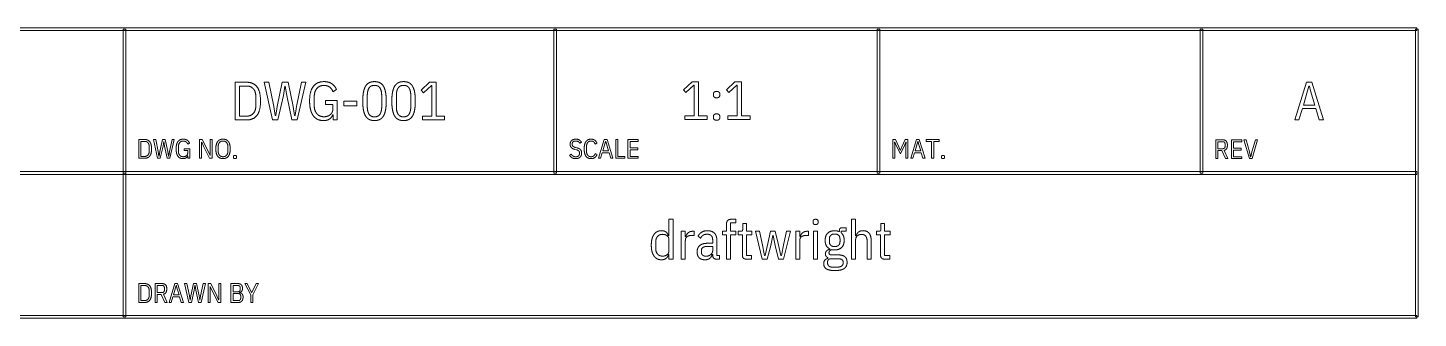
# Model space of a CAD drawing. Header units: millimetres. Extents: x 30 to 286, y 11 to 195.
# Drawn here: x 208.6 to 286.1, y 10.9 to 27.1 of the extents above; entities that cross this region are included whole.
import ezdxf

# ---------------------------------------------------------------- set-up
doc = ezdxf.new("R2010")
doc.units = ezdxf.units.MM
doc.layers.add('dims', color=7, linetype='Continuous', lineweight=5)

msp = doc.modelspace()

# ---------------------------------------------------------------- linework, layer by layer
at = {"layer": 'dims'}
for p, q in [((286, 27.075), (166, 27.075)), ((166, 26.925), (286, 26.925)), ((213.925, 27), (213.925, 19)), ((214.075, 27), (213.925, 27)), ((214.075, 19), (214.075, 27)), ((237.925, 27), (237.925, 19)), ((238.075, 27), (237.925, 27)), ((238.075, 19), (238.075, 27)), ((255.925, 27), (255.925, 19)), ((256.075, 27), (255.925, 27)), ((256.075, 19), (256.075, 27)), ((273.925, 27), (273.925, 19)), ((274.075, 27), (273.925, 27)), ((274.075, 19), (274.075, 27)), ((285.925, 27), (285.925, 11)), ((286.075, 27), (285.925, 27)), ((286, 26.925), (286, 27.075)), ((286.075, 11), (286.075, 27)), ((220.162, 24.047), (220.162, 21.953)), ((220.819, 24.047), (220.162, 24.047)), ((221.791, 24.047), (222.25, 21.953)), ((222.04, 24.047), (221.791, 24.047)), ((222.322, 22.694), (222.04, 24.047)), ((222.787, 24.047), (222.502, 22.694)), ((223.111, 24.047), (222.787, 24.047)), ((223.396, 22.694), (223.111, 24.047)), ((223.858, 24.047), (223.576, 22.694)), ((223.624, 21.953), (224.101, 24.047)), ((224.101, 24.047), (223.858, 24.047)), ((230.995, 24.047), (230.521, 23.606)), ((231.358, 24.047), (230.995, 24.047)), ((231.358, 22.163), (231.358, 24.047)), ((245.618, 24.065), (245.144, 23.624)), ((245.981, 24.065), (245.618, 24.065)), ((245.981, 22.181), (245.981, 24.065)), ((248.012, 24.065), (247.538, 23.624)), ((248.376, 24.065), (248.012, 24.065)), ((248.376, 22.181), (248.376, 24.065)), ((279.849, 24.047), (279.194, 21.953)), ((280.149, 24.047), (279.849, 24.047)), ((280.806, 21.953), (280.149, 24.047)), ((220.402, 23.837), (220.819, 23.837)), ((220.402, 22.163), (220.402, 23.837)), ((222.55, 21.953), (222.856, 23.306)), ((222.856, 23.306), (222.931, 23.837)), ((222.931, 23.837), (222.961, 23.837)), ((222.961, 23.837), (223.036, 23.306)), ((223.036, 23.306), (223.324, 21.953)), ((225.616, 23.519), (225.814, 23.639)), ((227.527, 22.712), (227.527, 23.288)), ((228.331, 23.288), (228.331, 22.712)), ((229.147, 22.712), (229.147, 23.288)), ((229.951, 23.288), (229.951, 22.712)), ((230.521, 23.606), (230.656, 23.459)), ((230.656, 23.459), (231.1, 23.87)), ((231.1, 23.87), (231.118, 23.87)), ((231.118, 23.87), (231.118, 22.163)), ((245.144, 23.624), (245.279, 23.477)), ((245.279, 23.477), (245.723, 23.888)), ((245.723, 23.888), (245.741, 23.888)), ((245.741, 23.888), (245.741, 22.181)), ((246.812, 23.384), (246.812, 23.336)), ((247.166, 23.336), (247.166, 23.384)), ((247.538, 23.624), (247.674, 23.477)), ((247.674, 23.477), (248.117, 23.888)), ((248.117, 23.888), (248.136, 23.888)), ((248.136, 23.888), (248.136, 22.181)), ((279.677, 22.778), (279.914, 23.573)), ((279.914, 23.573), (279.981, 23.834)), ((279.981, 23.834), (280.011, 23.834)), ((280.011, 23.834), (280.076, 23.573)), ((280.076, 23.573), (280.319, 22.778)), ((221.32, 23.234), (221.32, 22.766)), ((222.397, 22.193), (222.322, 22.694)), ((222.502, 22.694), (222.427, 22.193)), ((223.471, 22.193), (223.396, 22.694)), ((223.576, 22.694), (223.501, 22.193)), ((224.572, 22.766), (224.572, 23.234)), ((225.199, 23.024), (225.199, 22.814)), ((225.847, 23.024), (225.199, 23.024)), ((225.199, 22.814), (225.613, 22.814)), ((225.613, 22.814), (225.613, 22.586)), ((225.847, 21.953), (225.847, 23.024)), ((226.219, 22.988), (226.219, 22.742)), ((226.939, 22.988), (226.219, 22.988)), ((226.219, 22.742), (226.939, 22.742)), ((226.939, 22.742), (226.939, 22.988)), ((279.434, 21.953), (279.621, 22.58)), ((279.621, 22.58), (280.374, 22.58)), ((280.319, 22.778), (279.677, 22.778)), ((280.374, 22.58), (280.559, 21.953)), ((220.162, 21.953), (220.819, 21.953)), ((220.819, 22.163), (220.402, 22.163)), ((222.25, 21.953), (222.55, 21.953)), ((222.427, 22.193), (222.397, 22.193)), ((223.324, 21.953), (223.624, 21.953)), ((223.501, 22.193), (223.471, 22.193)), ((225.595, 22.244), (225.625, 22.244)), ((225.625, 22.244), (225.625, 21.953)), ((225.625, 21.953), (225.847, 21.953)), ((230.596, 22.163), (230.596, 21.953)), ((231.118, 22.163), (230.596, 22.163)), ((230.596, 21.953), (231.838, 21.953)), ((231.838, 22.163), (231.358, 22.163)), ((231.838, 21.953), (231.838, 22.163)), ((245.219, 22.181), (245.219, 21.971)), ((245.741, 22.181), (245.219, 22.181)), ((245.219, 21.971), (246.461, 21.971)), ((246.461, 22.181), (245.981, 22.181)), ((246.461, 21.971), (246.461, 22.181)), ((246.812, 22.136), (246.812, 22.088)), ((247.166, 22.088), (247.166, 22.136)), ((247.614, 22.181), (247.614, 21.971)), ((248.136, 22.181), (247.614, 22.181)), ((247.614, 21.971), (248.856, 21.971)), ((248.856, 22.181), (248.376, 22.181)), ((248.856, 21.971), (248.856, 22.181)), ((279.194, 21.953), (279.434, 21.953)), ((280.559, 21.953), (280.806, 21.953)), ((214.8, 20.865), (214.8, 19.818)), ((215.128, 20.865), (214.8, 20.865)), ((214.92, 20.76), (215.128, 20.76)), ((214.92, 19.923), (214.92, 20.76)), ((215.379, 20.458), (215.379, 20.224)), ((215.614, 20.865), (215.844, 19.818)), ((215.739, 20.865), (215.614, 20.865)), ((215.88, 20.188), (215.739, 20.865)), ((215.917, 19.938), (215.88, 20.188)), ((215.97, 20.188), (215.932, 19.938)), ((216.112, 20.865), (215.97, 20.188)), ((215.994, 19.818), (216.147, 20.494)), ((216.274, 20.865), (216.112, 20.865)), ((216.147, 20.494), (216.184, 20.76)), ((216.184, 20.76), (216.199, 20.76)), ((216.199, 20.76), (216.237, 20.494)), ((216.237, 20.494), (216.381, 19.818)), ((216.417, 20.188), (216.274, 20.865)), ((216.454, 19.938), (216.417, 20.188)), ((216.507, 20.188), (216.469, 19.938)), ((216.648, 20.865), (216.507, 20.188)), ((216.531, 19.818), (216.769, 20.865)), ((216.769, 20.865), (216.648, 20.865)), ((217.005, 20.224), (217.005, 20.458)), ((217.318, 20.353), (217.318, 20.248)), ((217.643, 20.353), (217.318, 20.353)), ((217.318, 20.248), (217.525, 20.248)), ((217.525, 20.248), (217.525, 20.134)), ((217.527, 20.601), (217.626, 20.661)), ((217.643, 19.818), (217.643, 20.353)), ((218.181, 20.865), (218.181, 19.818)), ((218.328, 20.865), (218.181, 20.865)), ((218.287, 20.713), (218.302, 20.713)), ((218.298, 20.498), (218.287, 20.713)), ((218.298, 19.818), (218.298, 20.498)), ((218.302, 20.713), (218.394, 20.498)), ((218.676, 20.185), (218.328, 20.865)), ((218.394, 20.498), (218.742, 19.818)), ((218.767, 19.969), (218.676, 20.185)), ((218.772, 20.865), (218.772, 20.185)), ((218.889, 20.865), (218.772, 20.865)), ((218.772, 20.185), (218.782, 19.969)), ((218.889, 19.818), (218.889, 20.865)), ((219.219, 20.224), (219.219, 20.458)), ((219.762, 20.458), (219.762, 20.224)), ((239.097, 20.311), (239.175, 20.292)), ((239.198, 20.404), (239.12, 20.424)), ((239.372, 20.652), (239.46, 20.715)), ((239.739, 20.224), (239.739, 20.458)), ((240.224, 20.603), (240.32, 20.661)), ((240.732, 20.865), (240.405, 19.818)), ((240.646, 20.23), (240.765, 20.628)), ((240.968, 20.23), (240.646, 20.23)), ((240.882, 20.865), (240.732, 20.865)), ((240.765, 20.628), (240.798, 20.758)), ((240.798, 20.758), (240.813, 20.758)), ((240.813, 20.758), (240.846, 20.628)), ((240.846, 20.628), (240.968, 20.23)), ((241.211, 19.818), (240.882, 20.865)), ((241.367, 20.865), (241.367, 19.818)), ((241.487, 20.865), (241.367, 20.865)), ((241.487, 19.923), (241.487, 20.865)), ((242.046, 20.865), (242.046, 19.818)), ((242.625, 20.865), (242.046, 20.865)), ((242.166, 20.76), (242.625, 20.76)), ((242.166, 20.4), (242.166, 20.76)), ((242.597, 20.4), (242.166, 20.4)), ((242.166, 20.295), (242.597, 20.295)), ((242.166, 19.923), (242.166, 20.295)), ((242.597, 20.295), (242.597, 20.4)), ((242.625, 20.76), (242.625, 20.865)), ((256.8, 20.865), (256.8, 19.818)), ((256.959, 20.865), (256.8, 20.865)), ((256.907, 20.713), (256.922, 20.713)), ((256.917, 20.536), (256.907, 20.713)), ((256.917, 19.818), (256.917, 20.536)), ((256.922, 20.713), (257, 20.536)), ((257.148, 20.458), (256.959, 20.865)), ((257, 20.536), (257.225, 20.074)), ((257.219, 20.265), (257.148, 20.458)), ((257.231, 20.265), (257.219, 20.265)), ((257.225, 20.074), (257.45, 20.536)), ((257.301, 20.458), (257.231, 20.265)), ((257.49, 20.865), (257.301, 20.458)), ((257.45, 20.536), (257.528, 20.716)), ((257.649, 20.865), (257.49, 20.865)), ((257.528, 20.716), (257.543, 20.716)), ((257.543, 20.716), (257.532, 20.536)), ((257.532, 20.536), (257.532, 19.818)), ((257.649, 19.818), (257.649, 20.865)), ((258.131, 20.865), (257.804, 19.818)), ((258.045, 20.23), (258.164, 20.628)), ((258.366, 20.23), (258.045, 20.23)), ((258.281, 20.865), (258.131, 20.865)), ((258.164, 20.628), (258.197, 20.758)), ((258.197, 20.758), (258.212, 20.758)), ((258.212, 20.758), (258.245, 20.628)), ((258.245, 20.628), (258.366, 20.23)), ((258.609, 19.818), (258.281, 20.865)), ((258.672, 20.865), (258.672, 20.76)), ((259.383, 20.865), (258.672, 20.865)), ((258.672, 20.76), (258.968, 20.76)), ((258.968, 20.76), (258.968, 19.818)), ((259.088, 20.76), (259.383, 20.76)), ((259.088, 19.818), (259.088, 20.76)), ((259.383, 20.76), (259.383, 20.865)), ((274.8, 20.847), (274.8, 19.8)), ((275.185, 20.847), (274.8, 20.847)), ((274.92, 20.742), (275.183, 20.742)), ((274.92, 20.352), (274.92, 20.742)), ((275.183, 20.352), (274.92, 20.352)), ((274.92, 19.8), (274.92, 20.25)), ((274.92, 20.25), (275.139, 20.25)), ((275.139, 20.25), (275.335, 19.8)), ((275.47, 19.8), (275.259, 20.258)), ((275.316, 20.598), (275.316, 20.496)), ((275.667, 20.847), (275.667, 19.8)), ((276.246, 20.847), (275.667, 20.847)), ((275.787, 20.742), (276.246, 20.742)), ((275.787, 20.382), (275.787, 20.742)), ((276.218, 20.382), (275.787, 20.382)), ((275.787, 20.277), (276.218, 20.277)), ((275.787, 19.905), (275.787, 20.277)), ((276.218, 20.277), (276.218, 20.382)), ((276.246, 20.742), (276.246, 20.847)), ((276.36, 20.847), (276.668, 19.8)), ((276.486, 20.847), (276.36, 20.847)), ((276.684, 20.17), (276.486, 20.847)), ((276.736, 19.905), (276.684, 20.17)), ((276.804, 20.17), (276.751, 19.905)), ((277.004, 20.847), (276.804, 20.17)), ((276.818, 19.8), (277.126, 20.847)), ((277.126, 20.847), (277.004, 20.847)), ((214.8, 19.818), (215.128, 19.818)), ((215.128, 19.923), (214.92, 19.923)), ((215.844, 19.818), (215.994, 19.818)), ((215.932, 19.938), (215.917, 19.938)), ((216.381, 19.818), (216.531, 19.818)), ((216.469, 19.938), (216.454, 19.938)), ((217.516, 19.963), (217.531, 19.963)), ((217.531, 19.963), (217.531, 19.818)), ((217.531, 19.818), (217.643, 19.818)), ((218.181, 19.818), (218.298, 19.818)), ((218.742, 19.818), (218.889, 19.818)), ((218.782, 19.969), (218.767, 19.969)), ((220.066, 19.9), (220.066, 19.876)), ((220.243, 19.876), (220.243, 19.9)), ((238.887, 20.05), (238.8, 19.978)), ((240.327, 20.031), (240.231, 20.091)), ((240.405, 19.818), (240.525, 19.818)), ((240.525, 19.818), (240.618, 20.131)), ((240.618, 20.131), (240.995, 20.131)), ((240.995, 20.131), (241.088, 19.818)), ((241.088, 19.818), (241.211, 19.818)), ((241.367, 19.818), (241.884, 19.818)), ((241.884, 19.923), (241.487, 19.923)), ((241.884, 19.818), (241.884, 19.923)), ((242.046, 19.818), (242.625, 19.818)), ((242.625, 19.923), (242.166, 19.923)), ((242.625, 19.818), (242.625, 19.923)), ((256.8, 19.818), (256.917, 19.818)), ((257.532, 19.818), (257.649, 19.818)), ((257.804, 19.818), (257.924, 19.818)), ((257.924, 19.818), (258.017, 20.131)), ((258.017, 20.131), (258.393, 20.131)), ((258.393, 20.131), (258.486, 19.818)), ((258.486, 19.818), (258.609, 19.818)), ((258.968, 19.818), (259.088, 19.818)), ((259.512, 19.9), (259.512, 19.876)), ((259.689, 19.876), (259.689, 19.9)), ((274.8, 19.8), (274.92, 19.8)), ((275.335, 19.8), (275.47, 19.8)), ((275.667, 19.8), (276.246, 19.8)), ((276.246, 19.905), (275.787, 19.905)), ((276.246, 19.8), (276.246, 19.905)), ((276.668, 19.8), (276.818, 19.8)), ((276.751, 19.905), (276.736, 19.905)), ((286, 19.075), (166, 19.075)), ((166, 18.925), (286, 18.925)), ((213.925, 19), (214.075, 19)), ((213.925, 19), (213.925, 11)), ((214.075, 19), (213.925, 19)), ((214.075, 11), (214.075, 19)), ((237.925, 19), (238.075, 19)), ((255.925, 19), (256.075, 19)), ((273.925, 19), (274.075, 19)), ((286, 18.925), (286, 19.075)), ((244.334, 16.428), (244.334, 15.504)), ((244.562, 16.428), (244.334, 16.428)), ((244.562, 14.208), (244.562, 16.428)), ((248.063, 16.428), (247.832, 16.428)), ((248.063, 16.227), (248.063, 16.428)), ((252.362, 16.302), (252.362, 16.254)), ((252.644, 16.254), (252.644, 16.302)), ((254.504, 16.428), (254.504, 14.208)), ((254.732, 16.428), (254.504, 16.428)), ((254.732, 15.504), (254.732, 16.428)), ((244.334, 15.504), (244.304, 15.504)), ((245.018, 15.756), (245.018, 14.208)), ((245.246, 15.756), (245.018, 15.756)), ((245.246, 15.468), (245.246, 15.756)), ((245.591, 15.525), (245.741, 15.525)), ((245.741, 15.756), (245.657, 15.756)), ((245.741, 15.525), (245.741, 15.756)), ((247.313, 15.756), (247.313, 15.555)), ((247.538, 15.756), (247.313, 15.756)), ((247.313, 15.555), (247.538, 15.555)), ((247.538, 16.134), (247.538, 15.756)), ((247.538, 15.555), (247.538, 14.208)), ((247.766, 16.227), (248.063, 16.227)), ((247.766, 15.756), (247.766, 16.227)), ((248.063, 15.756), (247.766, 15.756)), ((247.766, 15.555), (248.063, 15.555)), ((247.766, 14.208), (247.766, 15.555)), ((248.063, 15.555), (248.063, 15.756)), ((248.195, 15.756), (248.195, 15.555)), ((248.33, 15.756), (248.195, 15.756)), ((248.195, 15.555), (248.423, 15.555)), ((248.423, 15.555), (248.423, 14.442)), ((248.444, 16.182), (248.444, 15.894)), ((248.651, 16.182), (248.444, 16.182)), ((248.651, 15.756), (248.651, 16.182)), ((248.951, 15.756), (248.651, 15.756)), ((248.651, 15.555), (248.951, 15.555)), ((248.651, 14.409), (248.651, 15.555)), ((248.951, 15.555), (248.951, 15.756)), ((249.152, 15.756), (249.524, 14.208)), ((249.374, 15.756), (249.152, 15.756)), ((249.524, 15.084), (249.374, 15.756)), ((249.996, 15.756), (249.839, 15.084)), ((250.259, 15.756), (249.996, 15.756)), ((250.001, 14.958), (250.112, 15.525)), ((250.112, 15.525), (250.142, 15.525)), ((250.142, 15.525), (250.247, 14.958)), ((250.416, 15.084), (250.259, 15.756)), ((250.724, 14.208), (251.096, 15.756)), ((250.881, 15.756), (250.731, 15.084)), ((251.096, 15.756), (250.881, 15.756)), ((251.394, 15.756), (251.394, 14.208)), ((251.621, 15.756), (251.394, 15.756)), ((251.621, 15.468), (251.621, 15.756)), ((251.966, 15.525), (252.116, 15.525)), ((252.116, 15.756), (252.033, 15.756)), ((252.116, 15.525), (252.116, 15.756)), ((252.389, 15.756), (252.389, 14.208)), ((252.617, 15.756), (252.389, 15.756)), ((252.617, 14.208), (252.617, 15.756)), ((253.826, 15.792), (253.826, 15.738)), ((253.931, 15.756), (254.199, 15.756)), ((253.931, 15.672), (253.931, 15.756)), ((254.199, 15.957), (253.991, 15.957)), ((254.199, 15.756), (254.199, 15.957)), ((254.762, 15.504), (254.732, 15.504)), ((255.894, 15.756), (255.894, 15.555)), ((256.029, 15.756), (255.894, 15.756)), ((255.894, 15.555), (256.121, 15.555)), ((256.121, 15.555), (256.121, 14.442)), ((256.143, 16.182), (256.143, 15.894)), ((256.35, 16.182), (256.143, 16.182)), ((256.35, 15.756), (256.35, 16.182)), ((256.65, 15.756), (256.35, 15.756)), ((256.35, 15.555), (256.65, 15.555)), ((256.35, 14.409), (256.35, 15.555)), ((256.65, 15.555), (256.65, 15.756)), ((243.596, 14.826), (243.596, 15.138)), ((244.334, 15.294), (244.334, 14.67)), ((245.276, 15.468), (245.246, 15.468)), ((245.246, 14.208), (245.246, 15.237)), ((245.957, 15.492), (246.092, 15.366)), ((246.485, 14.916), (246.77, 14.916)), ((246.77, 15.09), (246.491, 15.09)), ((246.77, 15.261), (246.77, 15.09)), ((246.77, 14.916), (246.77, 14.682)), ((246.998, 14.409), (246.998, 15.285)), ((249.656, 14.409), (249.524, 15.084)), ((249.839, 15.084), (249.686, 14.409)), ((249.812, 14.208), (250.001, 14.958)), ((250.247, 14.958), (250.436, 14.208)), ((250.569, 14.409), (250.416, 15.084)), ((250.731, 15.084), (250.599, 14.409)), ((251.651, 15.468), (251.621, 15.468)), ((251.621, 14.208), (251.621, 15.237)), ((253.269, 15.201), (253.269, 15.312)), ((253.29, 14.778), (253.29, 14.745)), ((253.863, 15.312), (253.863, 15.201)), ((254.732, 14.208), (254.732, 15.264)), ((255.374, 15.201), (255.374, 14.208)), ((255.602, 14.208), (255.602, 15.216)), ((244.304, 14.46), (244.334, 14.46)), ((244.334, 14.46), (244.334, 14.208)), ((244.334, 14.208), (244.562, 14.208)), ((245.018, 14.208), (245.246, 14.208)), ((246.14, 14.598), (246.14, 14.682)), ((246.74, 14.46), (246.77, 14.46)), ((246.77, 14.46), (246.77, 14.43)), ((246.992, 14.208), (247.154, 14.208)), ((247.154, 14.409), (246.998, 14.409)), ((247.154, 14.208), (247.154, 14.409)), ((247.538, 14.208), (247.766, 14.208)), ((248.936, 14.409), (248.651, 14.409)), ((248.657, 14.208), (248.936, 14.208)), ((248.936, 14.208), (248.936, 14.409)), ((249.524, 14.208), (249.812, 14.208)), ((249.686, 14.409), (249.656, 14.409)), ((250.436, 14.208), (250.724, 14.208)), ((250.599, 14.409), (250.569, 14.409)), ((251.394, 14.208), (251.621, 14.208)), ((252.389, 14.208), (252.617, 14.208)), ((253.181, 14.286), (253.181, 14.244)), ((253.293, 14.226), (253.764, 14.226)), ((253.766, 14.442), (253.428, 14.442)), ((254.504, 14.208), (254.732, 14.208)), ((255.374, 14.208), (255.602, 14.208)), ((256.635, 14.409), (256.35, 14.409)), ((256.356, 14.208), (256.635, 14.208)), ((256.635, 14.208), (256.635, 14.409)), ((253.668, 13.761), (253.47, 13.761)), ((214.8, 12.847), (214.8, 11.8)), ((215.128, 12.847), (214.8, 12.847)), ((214.92, 12.742), (215.128, 12.742)), ((214.92, 11.905), (214.92, 12.742)), ((215.379, 12.44), (215.379, 12.206)), ((215.71, 12.847), (215.71, 11.8)), ((216.096, 12.847), (215.71, 12.847)), ((215.83, 12.742), (216.093, 12.742)), ((215.83, 12.352), (215.83, 12.742)), ((216.226, 12.598), (216.226, 12.496)), ((216.811, 12.847), (216.484, 11.8)), ((216.726, 12.213), (216.844, 12.61)), ((216.961, 12.847), (216.811, 12.847)), ((216.844, 12.61), (216.878, 12.74)), ((216.878, 12.74), (216.893, 12.74)), ((216.893, 12.74), (216.925, 12.61)), ((216.925, 12.61), (217.047, 12.213)), ((217.29, 11.8), (216.961, 12.847)), ((217.35, 12.847), (217.579, 11.8)), ((217.474, 12.847), (217.35, 12.847)), ((217.615, 12.17), (217.474, 12.847)), ((217.848, 12.847), (217.705, 12.17)), ((217.729, 11.8), (217.883, 12.476)), ((218.01, 12.847), (217.848, 12.847)), ((217.883, 12.476), (217.92, 12.742)), ((217.92, 12.742), (217.935, 12.742)), ((217.935, 12.742), (217.973, 12.476)), ((217.973, 12.476), (218.116, 11.8)), ((218.153, 12.17), (218.01, 12.847)), ((218.384, 12.847), (218.243, 12.17)), ((218.266, 11.8), (218.505, 12.847)), ((218.505, 12.847), (218.384, 12.847)), ((218.658, 12.847), (218.658, 11.8)), ((218.805, 12.847), (218.658, 12.847)), ((218.765, 12.695), (218.78, 12.695)), ((218.775, 12.48), (218.765, 12.695)), ((218.775, 11.8), (218.775, 12.48)), ((218.78, 12.695), (218.871, 12.48)), ((219.153, 12.168), (218.805, 12.847)), ((218.871, 12.48), (219.219, 11.8)), ((219.249, 12.847), (219.249, 12.168)), ((219.366, 12.847), (219.249, 12.847)), ((219.366, 11.8), (219.366, 12.847)), ((219.931, 12.847), (219.931, 11.8)), ((220.327, 12.847), (219.931, 12.847)), ((220.051, 12.394), (220.051, 12.742)), ((220.051, 12.742), (220.312, 12.742)), ((220.312, 12.394), (220.051, 12.394)), ((220.446, 12.603), (220.446, 12.534)), ((220.707, 12.847), (221.031, 12.214)), ((220.843, 12.847), (220.707, 12.847)), ((221.085, 12.349), (220.843, 12.847)), ((221.341, 12.847), (221.1, 12.349)), ((221.151, 12.214), (221.475, 12.847)), ((221.475, 12.847), (221.341, 12.847)), ((214.8, 11.8), (215.128, 11.8)), ((215.128, 11.905), (214.92, 11.905)), ((215.71, 11.8), (215.83, 11.8)), ((216.093, 12.352), (215.83, 12.352)), ((215.83, 11.8), (215.83, 12.25)), ((215.83, 12.25), (216.049, 12.25)), ((216.049, 12.25), (216.246, 11.8)), ((216.381, 11.8), (216.169, 12.258)), ((216.246, 11.8), (216.381, 11.8)), ((216.484, 11.8), (216.604, 11.8)), ((216.604, 11.8), (216.698, 12.114)), ((216.698, 12.114), (217.074, 12.114)), ((217.047, 12.213), (216.726, 12.213)), ((217.074, 12.114), (217.167, 11.8)), ((217.167, 11.8), (217.29, 11.8)), ((217.579, 11.8), (217.729, 11.8)), ((217.653, 11.92), (217.615, 12.17)), ((217.668, 11.92), (217.653, 11.92)), ((217.705, 12.17), (217.668, 11.92)), ((218.116, 11.8), (218.266, 11.8)), ((218.19, 11.92), (218.153, 12.17)), ((218.205, 11.92), (218.19, 11.92)), ((218.243, 12.17), (218.205, 11.92)), ((218.658, 11.8), (218.775, 11.8)), ((219.245, 11.951), (219.153, 12.168)), ((219.219, 11.8), (219.366, 11.8)), ((219.26, 11.951), (219.245, 11.951)), ((219.249, 12.168), (219.26, 11.951)), ((219.931, 11.8), (220.368, 11.8)), ((220.051, 11.905), (220.051, 12.289)), ((220.051, 12.289), (220.332, 12.289)), ((220.332, 11.905), (220.051, 11.905)), ((220.413, 12.341), (220.413, 12.356)), ((220.477, 12.131), (220.477, 12.063)), ((221.031, 12.214), (221.031, 11.8)), ((221.031, 11.8), (221.151, 11.8)), ((221.1, 12.349), (221.085, 12.349)), ((221.151, 11.8), (221.151, 12.214)), ((286, 11.075), (166, 11.075)), ((166, 10.925), (286, 10.925)), ((213.925, 11), (214.075, 11)), ((285.925, 11), (286.075, 11)), ((286, 10.925), (286, 11.075))]:
    msp.add_line(p, q, dxfattribs=at)
for points in [[(220.819, 24.047), (221.182, 24.047), (221.38, 23.796)], [(224.524, 23.822), (224.734, 24.083), (225.115, 24.083)], [(225.115, 24.083), (225.391, 24.083), (225.556, 23.964)], [(227.432, 23.832), (227.512, 23.963), (227.635, 24.023)], [(227.635, 24.023), (227.758, 24.083), (227.929, 24.083)], [(227.929, 24.083), (228.1, 24.083), (228.223, 24.023)], [(228.223, 24.023), (228.346, 23.963), (228.425, 23.832)], [(229.052, 23.832), (229.132, 23.963), (229.255, 24.023)], [(229.255, 24.023), (229.378, 24.083), (229.549, 24.083)], [(229.549, 24.083), (229.72, 24.083), (229.843, 24.023)], [(229.843, 24.023), (229.966, 23.963), (230.045, 23.832)], [(221.182, 23.681), (221.044, 23.837), (220.819, 23.837)], [(221.32, 23.234), (221.32, 23.525), (221.182, 23.681)], [(221.38, 23.796), (221.578, 23.546), (221.578, 23)], [(224.314, 23), (224.314, 23.561), (224.524, 23.822)], [(224.713, 23.698), (224.572, 23.525), (224.572, 23.234)], [(225.115, 23.87), (224.854, 23.87), (224.713, 23.698)], [(225.433, 23.777), (225.31, 23.87), (225.115, 23.87)], [(225.616, 23.519), (225.556, 23.684), (225.433, 23.777)], [(225.556, 23.964), (225.721, 23.846), (225.814, 23.639)], [(227.275, 23), (227.275, 23.291), (227.314, 23.496)], [(227.314, 23.496), (227.353, 23.702), (227.432, 23.832)], [(227.62, 23.721), (227.527, 23.567), (227.527, 23.288)], [(227.929, 23.876), (227.713, 23.876), (227.62, 23.721)], [(228.238, 23.721), (228.145, 23.876), (227.929, 23.876)], [(228.331, 23.288), (228.331, 23.567), (228.238, 23.721)], [(228.425, 23.832), (228.505, 23.702), (228.544, 23.496)], [(228.544, 23.496), (228.583, 23.291), (228.583, 23)], [(228.895, 23), (228.895, 23.291), (228.934, 23.496)], [(228.934, 23.496), (228.973, 23.702), (229.052, 23.832)], [(229.24, 23.721), (229.147, 23.567), (229.147, 23.288)], [(229.549, 23.876), (229.333, 23.876), (229.24, 23.721)], [(229.858, 23.721), (229.765, 23.876), (229.549, 23.876)], [(229.951, 23.288), (229.951, 23.567), (229.858, 23.721)], [(230.045, 23.832), (230.125, 23.702), (230.164, 23.496)], [(230.164, 23.496), (230.203, 23.291), (230.203, 23)], [(246.812, 23.384), (246.812, 23.537), (246.989, 23.537)], [(246.989, 23.183), (246.812, 23.183), (246.812, 23.336)], [(246.989, 23.537), (247.166, 23.537), (247.166, 23.384)], [(247.166, 23.336), (247.166, 23.183), (246.989, 23.183)], [(221.182, 22.319), (221.32, 22.475), (221.32, 22.766)], [(221.578, 23), (221.578, 22.454), (221.38, 22.203)], [(224.369, 22.515), (224.314, 22.721), (224.314, 23)], [(224.524, 22.178), (224.425, 22.31), (224.369, 22.515)], [(224.572, 22.766), (224.572, 22.475), (224.713, 22.302)], [(225.574, 22.392), (225.613, 22.478), (225.613, 22.586)], [(227.314, 22.503), (227.275, 22.709), (227.275, 23)], [(227.432, 22.168), (227.353, 22.298), (227.314, 22.503)], [(227.527, 22.712), (227.527, 22.433), (227.62, 22.278)], [(228.238, 22.278), (228.331, 22.433), (228.331, 22.712)], [(228.544, 22.503), (228.505, 22.298), (228.425, 22.168)], [(228.583, 23), (228.583, 22.709), (228.544, 22.503)], [(228.934, 22.503), (228.895, 22.709), (228.895, 23)], [(229.052, 22.168), (228.973, 22.298), (228.934, 22.503)], [(229.147, 22.712), (229.147, 22.433), (229.24, 22.278)], [(229.858, 22.278), (229.951, 22.433), (229.951, 22.712)], [(230.164, 22.503), (230.125, 22.298), (230.045, 22.168)], [(230.203, 23), (230.203, 22.709), (230.164, 22.503)], [(220.819, 22.163), (221.044, 22.163), (221.182, 22.319)], [(221.38, 22.203), (221.182, 21.953), (220.819, 21.953)], [(224.764, 21.981), (224.623, 22.046), (224.524, 22.178)], [(224.713, 22.302), (224.854, 22.13), (225.115, 22.13)], [(225.076, 21.917), (224.905, 21.917), (224.764, 21.981)], [(225.435, 22.01), (225.307, 21.917), (225.076, 21.917)], [(225.115, 22.13), (225.217, 22.13), (225.309, 22.16)], [(225.309, 22.16), (225.4, 22.19), (225.468, 22.249)], [(225.595, 22.244), (225.562, 22.103), (225.435, 22.01)], [(225.468, 22.249), (225.535, 22.307), (225.574, 22.392)], [(227.635, 21.977), (227.512, 22.037), (227.432, 22.168)], [(227.62, 22.278), (227.713, 22.124), (227.929, 22.124)], [(227.929, 21.917), (227.758, 21.917), (227.635, 21.977)], [(227.929, 22.124), (228.145, 22.124), (228.238, 22.278)], [(228.223, 21.977), (228.1, 21.917), (227.929, 21.917)], [(228.425, 22.168), (228.346, 22.037), (228.223, 21.977)], [(229.255, 21.977), (229.132, 22.037), (229.052, 22.168)], [(229.24, 22.278), (229.333, 22.124), (229.549, 22.124)], [(229.549, 21.917), (229.378, 21.917), (229.255, 21.977)], [(229.549, 22.124), (229.765, 22.124), (229.858, 22.278)], [(229.843, 21.977), (229.72, 21.917), (229.549, 21.917)], [(230.045, 22.168), (229.966, 22.037), (229.843, 21.977)], [(246.812, 22.136), (246.812, 22.289), (246.989, 22.289)], [(246.989, 21.935), (246.812, 21.935), (246.812, 22.088)], [(246.989, 22.289), (247.166, 22.289), (247.166, 22.136)], [(247.166, 22.088), (247.166, 21.935), (246.989, 21.935)], [(215.128, 20.865), (215.31, 20.865), (215.409, 20.74)], [(215.31, 20.682), (215.241, 20.76), (215.128, 20.76)], [(215.379, 20.458), (215.379, 20.604), (215.31, 20.682)], [(215.31, 20.001), (215.379, 20.079), (215.379, 20.224)], [(215.409, 20.74), (215.508, 20.614), (215.508, 20.341)], [(215.508, 20.341), (215.508, 20.068), (215.409, 19.943)], [(216.876, 20.341), (216.876, 20.622), (216.981, 20.752)], [(216.904, 20.099), (216.876, 20.202), (216.876, 20.341)], [(216.981, 20.752), (217.086, 20.883), (217.276, 20.883)], [(217.075, 20.69), (217.005, 20.604), (217.005, 20.458)], [(217.005, 20.224), (217.005, 20.079), (217.075, 19.993)], [(217.276, 20.776), (217.146, 20.776), (217.075, 20.69)], [(217.276, 20.883), (217.414, 20.883), (217.497, 20.824)], [(217.435, 20.73), (217.374, 20.776), (217.276, 20.776)], [(217.527, 20.601), (217.497, 20.683), (217.435, 20.73)], [(217.497, 20.824), (217.579, 20.764), (217.626, 20.661)], [(219.09, 20.341), (219.09, 20.622), (219.195, 20.752)], [(219.195, 19.93), (219.09, 20.061), (219.09, 20.341)], [(219.195, 20.752), (219.3, 20.883), (219.49, 20.883)], [(219.289, 20.69), (219.219, 20.604), (219.219, 20.458)], [(219.219, 20.224), (219.219, 20.079), (219.289, 19.993)], [(219.49, 20.776), (219.36, 20.776), (219.289, 20.69)], [(219.49, 20.883), (219.681, 20.883), (219.786, 20.752)], [(219.691, 20.69), (219.621, 20.776), (219.49, 20.776)], [(219.762, 20.458), (219.762, 20.604), (219.691, 20.69)], [(219.691, 19.993), (219.762, 20.079), (219.762, 20.224)], [(219.786, 20.752), (219.891, 20.622), (219.891, 20.341)], [(219.891, 20.341), (219.891, 20.061), (219.786, 19.93)], [(238.829, 20.601), (238.829, 20.74), (238.916, 20.812)], [(238.894, 20.413), (238.829, 20.479), (238.829, 20.601)], [(239.097, 20.311), (238.959, 20.346), (238.894, 20.413)], [(238.916, 20.812), (239.003, 20.883), (239.147, 20.883)], [(238.996, 20.737), (238.946, 20.695), (238.946, 20.601)], [(238.946, 20.601), (238.946, 20.524), (238.987, 20.485)], [(238.987, 20.485), (239.028, 20.446), (239.12, 20.424)], [(239.142, 20.779), (239.046, 20.779), (238.996, 20.737)], [(239.279, 20.747), (239.228, 20.779), (239.142, 20.779)], [(239.147, 20.883), (239.256, 20.883), (239.33, 20.842)], [(239.31, 20.226), (239.271, 20.268), (239.175, 20.292)], [(239.198, 20.404), (239.271, 20.386), (239.322, 20.362)], [(239.372, 20.652), (239.331, 20.715), (239.279, 20.747)], [(239.349, 20.103), (239.349, 20.184), (239.31, 20.226)], [(239.322, 20.362), (239.373, 20.337), (239.405, 20.301)], [(239.33, 20.842), (239.405, 20.802), (239.46, 20.715)], [(239.405, 20.301), (239.438, 20.265), (239.452, 20.216)], [(239.452, 20.216), (239.466, 20.168), (239.466, 20.103)], [(239.61, 20.341), (239.61, 20.481), (239.636, 20.584)], [(239.636, 20.099), (239.61, 20.202), (239.61, 20.341)], [(239.636, 20.584), (239.663, 20.686), (239.711, 20.752)], [(239.711, 20.752), (239.76, 20.818), (239.831, 20.851)], [(239.804, 20.69), (239.739, 20.604), (239.739, 20.458)], [(239.739, 20.224), (239.739, 20.079), (239.804, 19.993)], [(239.99, 20.776), (239.87, 20.776), (239.804, 20.69)], [(239.831, 20.851), (239.901, 20.883), (239.99, 20.883)], [(239.99, 20.883), (240.119, 20.883), (240.197, 20.828)], [(240.142, 20.732), (240.089, 20.776), (239.99, 20.776)], [(240.224, 20.603), (240.195, 20.688), (240.142, 20.732)], [(240.197, 20.828), (240.275, 20.773), (240.32, 20.661)], [(275.316, 20.598), (275.316, 20.742), (275.183, 20.742)], [(275.183, 20.352), (275.316, 20.352), (275.316, 20.496)], [(275.185, 20.847), (275.445, 20.847), (275.445, 20.549)], [(275.445, 20.549), (275.445, 20.296), (275.259, 20.258)], [(215.128, 19.923), (215.241, 19.923), (215.31, 20.001)], [(215.409, 19.943), (215.31, 19.818), (215.128, 19.818)], [(216.981, 19.93), (216.931, 19.996), (216.904, 20.099)], [(217.101, 19.832), (217.03, 19.864), (216.981, 19.93)], [(217.075, 19.993), (217.146, 19.906), (217.276, 19.906)], [(217.257, 19.8), (217.171, 19.8), (217.101, 19.832)], [(217.436, 19.846), (217.373, 19.8), (217.257, 19.8)], [(217.276, 19.906), (217.328, 19.906), (217.373, 19.921)], [(217.373, 19.921), (217.419, 19.936), (217.453, 19.966)], [(217.516, 19.963), (217.5, 19.893), (217.436, 19.846)], [(217.453, 19.966), (217.486, 19.995), (217.506, 20.038)], [(217.506, 20.038), (217.525, 20.08), (217.525, 20.134)], [(219.49, 19.8), (219.3, 19.8), (219.195, 19.93)], [(219.289, 19.993), (219.36, 19.906), (219.49, 19.906)], [(219.49, 19.906), (219.621, 19.906), (219.691, 19.993)], [(219.786, 19.93), (219.681, 19.8), (219.49, 19.8)], [(220.066, 19.9), (220.066, 19.977), (220.155, 19.977)], [(220.155, 19.8), (220.066, 19.8), (220.066, 19.876)], [(220.155, 19.977), (220.243, 19.977), (220.243, 19.9)], [(220.243, 19.876), (220.243, 19.8), (220.155, 19.8)], [(238.94, 19.847), (238.856, 19.894), (238.8, 19.978)], [(238.887, 20.05), (238.935, 19.98), (238.995, 19.942)], [(239.136, 19.8), (239.024, 19.8), (238.94, 19.847)], [(238.995, 19.942), (239.055, 19.903), (239.136, 19.903)], [(239.136, 19.903), (239.349, 19.903), (239.349, 20.103)], [(239.378, 19.877), (239.291, 19.8), (239.136, 19.8)], [(239.466, 20.103), (239.466, 19.954), (239.378, 19.877)], [(239.711, 19.93), (239.663, 19.996), (239.636, 20.099)], [(239.831, 19.832), (239.76, 19.864), (239.711, 19.93)], [(239.804, 19.993), (239.87, 19.906), (239.99, 19.906)], [(239.99, 19.8), (239.901, 19.8), (239.831, 19.832)], [(239.99, 19.906), (240.092, 19.906), (240.147, 19.954)], [(240.2, 19.859), (240.119, 19.8), (239.99, 19.8)], [(240.147, 19.954), (240.203, 20.001), (240.231, 20.091)], [(240.327, 20.031), (240.282, 19.918), (240.2, 19.859)], [(259.512, 19.9), (259.512, 19.977), (259.601, 19.977)], [(259.601, 19.8), (259.512, 19.8), (259.512, 19.876)], [(259.601, 19.977), (259.689, 19.977), (259.689, 19.9)], [(259.689, 19.876), (259.689, 19.8), (259.601, 19.8)], [(247.538, 16.134), (247.538, 16.287), (247.609, 16.358)], [(247.609, 16.358), (247.679, 16.428), (247.832, 16.428)], [(252.362, 16.302), (252.362, 16.425), (252.504, 16.425)], [(252.504, 16.425), (252.644, 16.425), (252.644, 16.302)], [(243.386, 15.318), (243.422, 15.468), (243.494, 15.573)], [(243.494, 15.573), (243.566, 15.678), (243.671, 15.735)], [(243.671, 15.735), (243.776, 15.792), (243.914, 15.792)], [(243.983, 15.588), (243.794, 15.588), (243.695, 15.469)], [(243.914, 15.792), (244.058, 15.792), (244.159, 15.725)], [(244.12, 15.567), (244.055, 15.588), (243.983, 15.588)], [(244.231, 15.507), (244.184, 15.546), (244.12, 15.567)], [(244.159, 15.725), (244.259, 15.657), (244.304, 15.504)], [(244.306, 15.414), (244.277, 15.468), (244.231, 15.507)], [(245.276, 15.468), (245.315, 15.603), (245.41, 15.679)], [(245.591, 15.525), (245.429, 15.525), (245.338, 15.453)], [(245.41, 15.679), (245.504, 15.756), (245.657, 15.756)], [(245.957, 15.492), (246.017, 15.618), (246.149, 15.703)], [(246.235, 15.535), (246.152, 15.477), (246.092, 15.366)], [(246.149, 15.703), (246.281, 15.789), (246.461, 15.789)], [(246.452, 15.594), (246.317, 15.594), (246.235, 15.535)], [(246.694, 15.513), (246.617, 15.594), (246.452, 15.594)], [(246.461, 15.789), (246.725, 15.789), (246.862, 15.661)], [(246.77, 15.261), (246.77, 15.432), (246.694, 15.513)], [(246.862, 15.661), (246.998, 15.534), (246.998, 15.285)], [(248.33, 15.756), (248.399, 15.756), (248.422, 15.79)], [(248.422, 15.79), (248.444, 15.825), (248.444, 15.894)], [(251.651, 15.468), (251.691, 15.603), (251.785, 15.679)], [(251.966, 15.525), (251.805, 15.525), (251.713, 15.453)], [(251.785, 15.679), (251.88, 15.756), (252.033, 15.756)], [(252.504, 16.131), (252.362, 16.131), (252.362, 16.254)], [(252.644, 16.254), (252.644, 16.131), (252.504, 16.131)], [(253.035, 15.255), (253.035, 15.519), (253.179, 15.654)], [(253.179, 15.654), (253.323, 15.789), (253.566, 15.789)], [(253.347, 15.534), (253.269, 15.462), (253.269, 15.312)], [(253.566, 15.606), (253.425, 15.606), (253.347, 15.534)], [(253.566, 15.789), (253.71, 15.789), (253.826, 15.738)], [(253.785, 15.534), (253.706, 15.606), (253.566, 15.606)], [(253.863, 15.312), (253.863, 15.462), (253.785, 15.534)], [(253.826, 15.792), (253.826, 15.879), (253.866, 15.918)], [(253.866, 15.918), (253.905, 15.957), (253.991, 15.957)], [(253.931, 15.672), (254.01, 15.603), (254.053, 15.501)], [(254.053, 15.501), (254.096, 15.399), (254.096, 15.255)], [(254.828, 15.501), (254.732, 15.417), (254.732, 15.264)], [(254.762, 15.504), (254.807, 15.648), (254.902, 15.72)], [(255.062, 15.585), (254.924, 15.585), (254.828, 15.501)], [(254.902, 15.72), (254.996, 15.792), (255.159, 15.792)], [(255.298, 15.486), (255.221, 15.585), (255.062, 15.585)], [(255.159, 15.792), (255.366, 15.792), (255.484, 15.651)], [(255.484, 15.651), (255.602, 15.51), (255.602, 15.216)], [(256.029, 15.756), (256.098, 15.756), (256.12, 15.79)], [(256.12, 15.79), (256.143, 15.825), (256.143, 15.894)], [(243.35, 14.982), (243.35, 15.168), (243.386, 15.318)], [(243.386, 14.646), (243.35, 14.796), (243.35, 14.982)], [(243.695, 15.469), (243.596, 15.351), (243.596, 15.138)], [(243.596, 14.826), (243.596, 14.613), (243.695, 14.494)], [(244.334, 15.294), (244.334, 15.36), (244.306, 15.414)], [(245.338, 15.453), (245.246, 15.381), (245.246, 15.237)], [(245.903, 14.622), (245.903, 14.838), (246.046, 14.964)], [(246.046, 14.964), (246.188, 15.09), (246.491, 15.09)], [(246.223, 14.856), (246.14, 14.796), (246.14, 14.682)], [(246.485, 14.916), (246.305, 14.916), (246.223, 14.856)], [(251.713, 15.453), (251.621, 15.381), (251.621, 15.237)], [(253.102, 14.956), (253.035, 15.075), (253.035, 15.255)], [(253.29, 14.778), (253.17, 14.838), (253.102, 14.956)], [(253.108, 14.661), (253.164, 14.73), (253.29, 14.745)], [(253.269, 15.201), (253.269, 15.051), (253.347, 14.979)], [(253.419, 14.736), (253.335, 14.721), (253.291, 14.668)], [(253.347, 14.979), (253.425, 14.907), (253.566, 14.907)], [(253.566, 14.721), (253.494, 14.721), (253.419, 14.736)], [(253.566, 14.907), (253.706, 14.907), (253.785, 14.979)], [(253.953, 14.856), (253.809, 14.721), (253.566, 14.721)], [(253.785, 14.979), (253.863, 15.051), (253.863, 15.201)], [(254.096, 15.255), (254.096, 14.991), (253.953, 14.856)], [(255.374, 15.201), (255.374, 15.387), (255.298, 15.486)], [(243.494, 14.391), (243.422, 14.496), (243.386, 14.646)], [(243.671, 14.229), (243.566, 14.286), (243.494, 14.391)], [(243.914, 14.172), (243.776, 14.172), (243.671, 14.229)], [(243.695, 14.494), (243.794, 14.376), (243.983, 14.376)], [(244.159, 14.24), (244.058, 14.172), (243.914, 14.172)], [(243.983, 14.376), (244.055, 14.376), (244.12, 14.397)], [(244.12, 14.397), (244.184, 14.418), (244.231, 14.457)], [(244.304, 14.46), (244.259, 14.307), (244.159, 14.24)], [(244.231, 14.457), (244.277, 14.496), (244.306, 14.55)], [(244.306, 14.55), (244.334, 14.604), (244.334, 14.67)], [(246.014, 14.286), (245.903, 14.4), (245.903, 14.622)], [(246.35, 14.172), (246.125, 14.172), (246.014, 14.286)], [(246.14, 14.598), (246.14, 14.481), (246.212, 14.425)], [(246.212, 14.425), (246.284, 14.37), (246.407, 14.37)], [(246.598, 14.245), (246.494, 14.172), (246.35, 14.172)], [(246.407, 14.37), (246.485, 14.37), (246.553, 14.397)], [(246.553, 14.397), (246.62, 14.424), (246.668, 14.467)], [(246.74, 14.46), (246.701, 14.319), (246.598, 14.245)], [(246.668, 14.467), (246.716, 14.511), (246.743, 14.566)], [(246.743, 14.566), (246.77, 14.622), (246.77, 14.682)], [(246.992, 14.208), (246.77, 14.208), (246.77, 14.43)], [(248.479, 14.263), (248.423, 14.319), (248.423, 14.442)], [(248.657, 14.208), (248.534, 14.208), (248.479, 14.263)], [(252.956, 13.956), (252.956, 14.082), (253.02, 14.154)], [(253.099, 13.671), (252.956, 13.77), (252.956, 13.956)], [(253.02, 14.154), (253.083, 14.226), (253.181, 14.244)], [(253.053, 14.496), (253.053, 14.592), (253.108, 14.661)], [(253.087, 14.371), (253.053, 14.424), (253.053, 14.496)], [(253.181, 14.286), (253.121, 14.319), (253.087, 14.371)], [(253.195, 14.142), (253.166, 14.091), (253.166, 14.013)], [(253.166, 14.013), (253.166, 13.896), (253.239, 13.828)], [(253.293, 14.226), (253.224, 14.193), (253.195, 14.142)], [(253.291, 14.668), (253.248, 14.616), (253.248, 14.562)], [(253.248, 14.562), (253.248, 14.502), (253.29, 14.472)], [(253.29, 14.472), (253.331, 14.442), (253.428, 14.442)], [(253.98, 14.173), (253.916, 14.226), (253.764, 14.226)], [(253.766, 14.442), (254.028, 14.442), (254.142, 14.337)], [(253.948, 13.822), (254.043, 13.884), (254.043, 14.019)], [(254.043, 14.019), (254.043, 14.121), (253.98, 14.173)], [(254.256, 14.034), (254.256, 13.788), (254.089, 13.68)], [(254.142, 14.337), (254.256, 14.232), (254.256, 14.034)], [(256.177, 14.263), (256.121, 14.319), (256.121, 14.442)], [(256.356, 14.208), (256.233, 14.208), (256.177, 14.263)], [(253.575, 13.572), (253.241, 13.572), (253.099, 13.671)], [(253.239, 13.828), (253.311, 13.761), (253.47, 13.761)], [(254.089, 13.68), (253.923, 13.572), (253.575, 13.572)], [(253.668, 13.761), (253.854, 13.761), (253.948, 13.822)], [(215.128, 12.847), (215.31, 12.847), (215.409, 12.722)], [(215.31, 12.664), (215.241, 12.742), (215.128, 12.742)], [(215.379, 12.44), (215.379, 12.586), (215.31, 12.664)], [(215.409, 12.722), (215.508, 12.596), (215.508, 12.324)], [(216.226, 12.598), (216.226, 12.742), (216.093, 12.742)], [(216.093, 12.352), (216.226, 12.352), (216.226, 12.496)], [(216.096, 12.847), (216.355, 12.847), (216.355, 12.549)], [(216.355, 12.549), (216.355, 12.296), (216.169, 12.258)], [(220.411, 12.708), (220.377, 12.742), (220.312, 12.742)], [(220.312, 12.394), (220.377, 12.394), (220.411, 12.428)], [(220.327, 12.847), (220.446, 12.847), (220.51, 12.78)], [(220.446, 12.603), (220.446, 12.675), (220.411, 12.708)], [(220.411, 12.428), (220.446, 12.461), (220.446, 12.534)], [(220.52, 12.407), (220.497, 12.382), (220.468, 12.37)], [(220.51, 12.78), (220.573, 12.714), (220.573, 12.577)], [(220.558, 12.473), (220.543, 12.431), (220.52, 12.407)], [(220.573, 12.577), (220.573, 12.514), (220.558, 12.473)], [(215.128, 11.905), (215.241, 11.905), (215.31, 11.983)], [(215.409, 11.925), (215.31, 11.8), (215.128, 11.8)], [(215.31, 11.983), (215.379, 12.061), (215.379, 12.206)], [(215.508, 12.324), (215.508, 12.05), (215.409, 11.925)], [(220.441, 12.251), (220.404, 12.289), (220.332, 12.289)], [(220.332, 11.905), (220.404, 11.905), (220.441, 11.943)], [(220.54, 11.879), (220.474, 11.8), (220.368, 11.8)], [(220.468, 12.37), (220.44, 12.358), (220.413, 12.356)], [(220.413, 12.341), (220.44, 12.341), (220.474, 12.33)], [(220.477, 12.131), (220.477, 12.213), (220.441, 12.251)], [(220.441, 11.943), (220.477, 11.981), (220.477, 12.063)], [(220.474, 12.33), (220.507, 12.319), (220.537, 12.291)], [(220.537, 12.291), (220.566, 12.264), (220.586, 12.218)], [(220.606, 12.103), (220.606, 11.959), (220.54, 11.879)], [(220.586, 12.218), (220.606, 12.172), (220.606, 12.103)]]:
    msp.add_open_spline(points, degree=2, dxfattribs=at)

doc.saveas('drawing.dxf')
